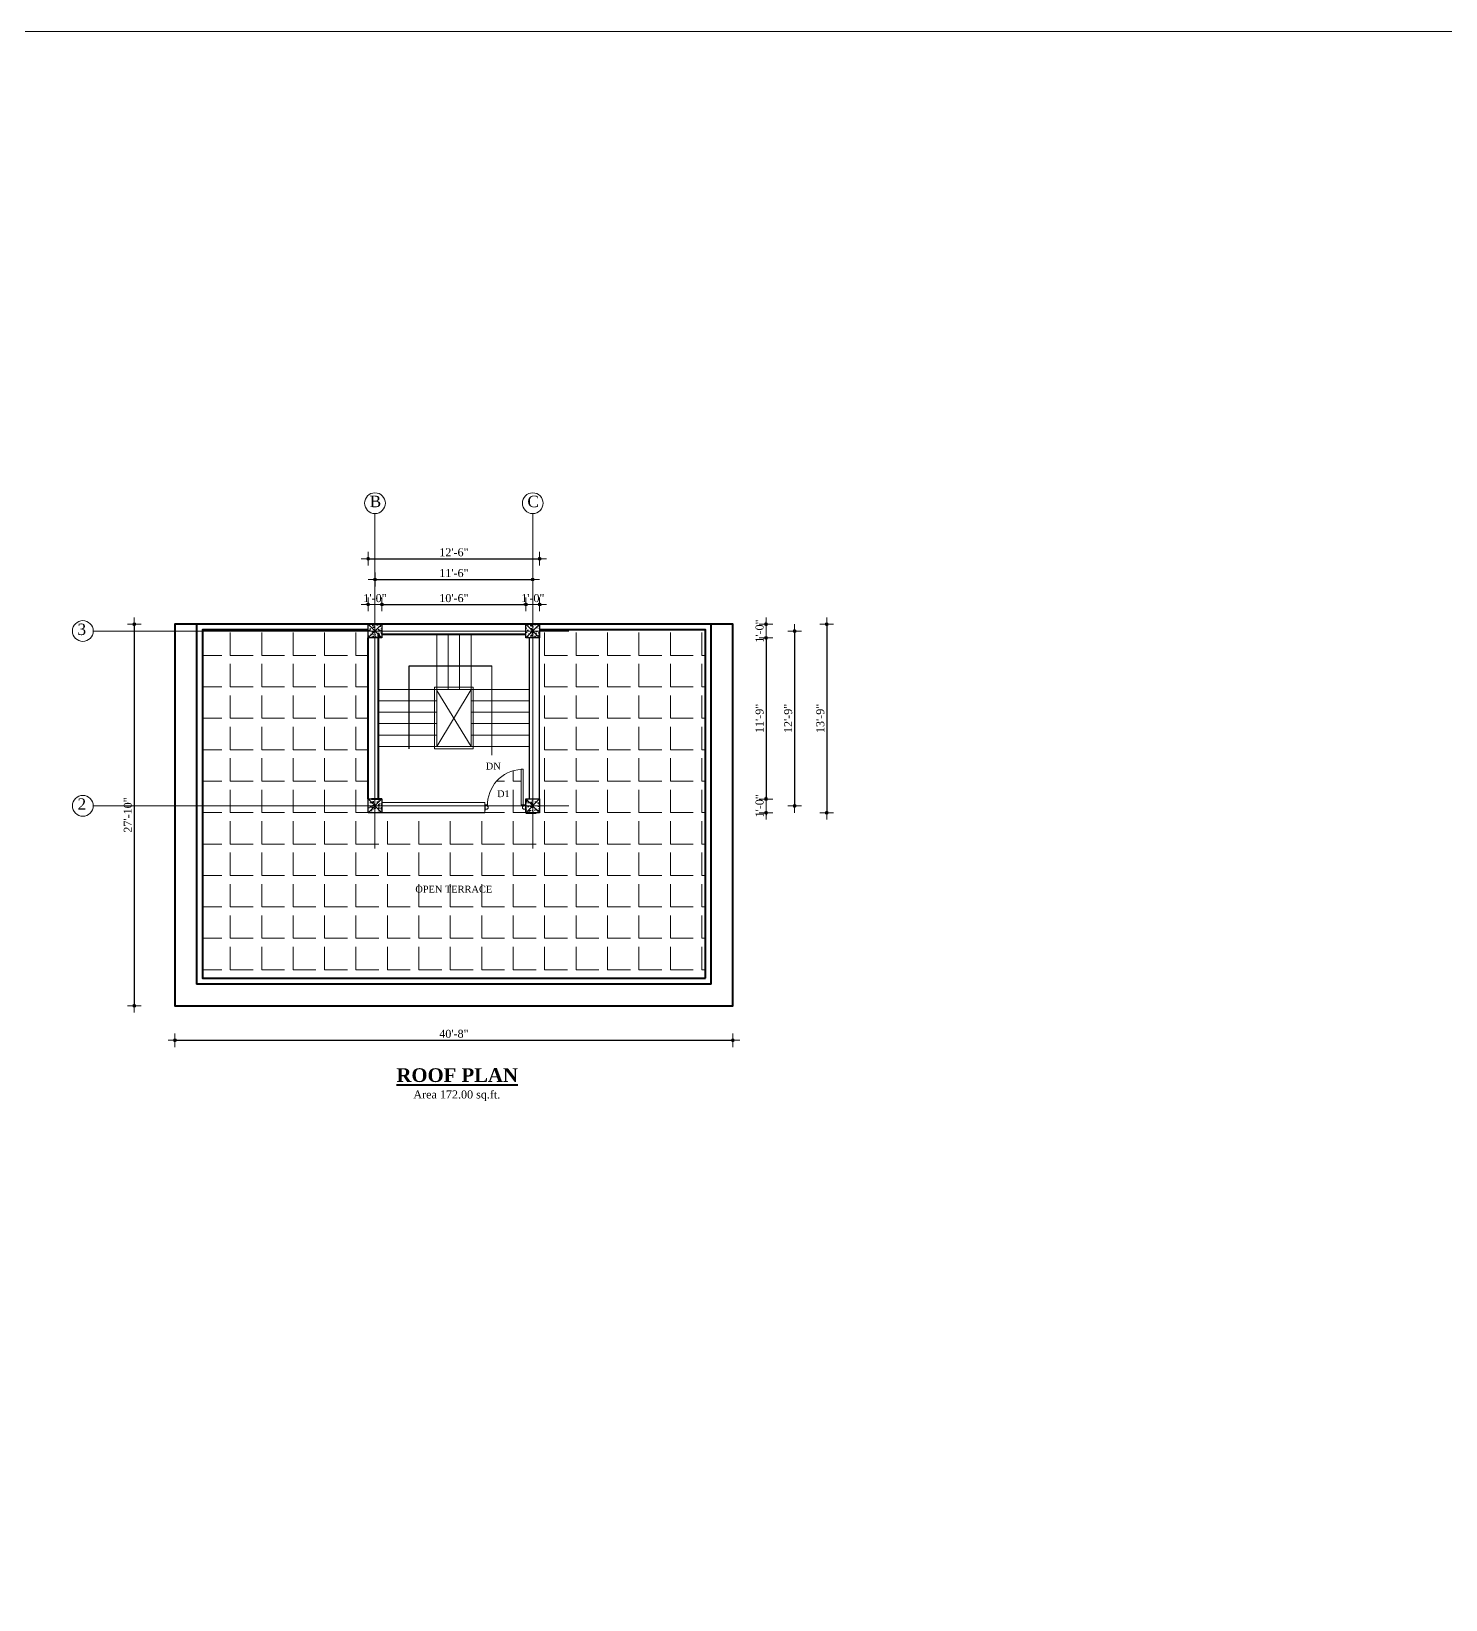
# Model space of a CAD drawing. Header units: inches. Extents: x 897 to 49934, y -34925 to -18564.
# Drawn here: x 25140 to 26377, y -30190 to -28818 of the extents above; entities that cross this region are included whole.
import ezdxf

# ---------------------------------------------------------------- set-up
doc = ezdxf.new("R2010")
doc.units = ezdxf.units.IN
doc.header["$LTSCALE"] = 35
doc.header["$MEASUREMENT"] = 0
doc.header["$PDMODE"] = 34
for name, color, linetype, lineweight in [('HACTH', 8, 'Continuous', 13), ('SES- Door&Window', 21, 'Continuous', 15), ('SES-Access Road', 2, 'Continuous', 15), ('SES-DIMENSION', 142, 'Continuous', 13), ('SES-HACTH', 8, 'Continuous', 13), ('SES-Leader', 2, 'Continuous', 15), ('SES-REBARS', 1, 'Continuous', 40), ('SES-Set Back Line', 2, 'Continuous', 15), ('SES-Staircase', 134, 'Continuous', 13), ('SES-TEXT', 3, 'Continuous', 20), ('SES-TitleText', 7, 'Continuous', 40), ('SES-Wall Plan', 6, 'Continuous', 30)]:
    doc.layers.add(name, color=color, linetype=linetype, lineweight=lineweight)
doc.styles.add('7 INCH', font='times.ttf', dxfattribs={"height": 7})
doc.styles.add('SES-ARAIL', font='times.ttf', dxfattribs={"height": 6})
doc.styles.add('SES-Title Text', font='times.ttf', dxfattribs={"height": 10})
doc.dimstyles.new('7 INCH', dxfattribs={"dimscale": 0, "dimtxt": 7, "dimasz": 1, "dimexe": 2, "dimexo": 9, "dimgap": 2, "dimtad": 1, "dimdec": 0, "dimzin": 3, "dimdsep": 46, "dimlunit": 4, "dimtxsty": '7 INCH', "dimblk": 'DIM', "dimcen": 3, "dimdle": 3, "dimse1": 1, "dimse2": 1, "dimclrd": 256, "dimclre": 256, "dimclrt": 7, "dimadec": 1, "dimazin": 2, "dimtfac": 1, "dimtdec": 0, "dimtix": 1, "dimtofl": 0, "dimtmove": 2, "dimatfit": 3, "dimldrblk": 'ARW', "dimfxl": 2, "dimfrac": 2, "dimtolj": 2, "dimtzin": 0, "dimarcsym": 0})

# ---------------------------------------------------------------- blocks, each defined once
blk = doc.blocks.new('c11')
at = {"layer": 'SES-HACTH', "linetype": 'ByBlock'}
h = blk.add_hatch(dxfattribs=at)
h.set_pattern_fill('AR-CONC', color=256)
h.set_pattern_definition([(50, (-20422.33, 19414.4167), (7.1726018, -0.6275213), [0.75, -8.25]), (355, (-20422.33, 19414.417), (-1.3875133, 7.5219213), [0.6, -6.6]), (100.451444, (-20421.732, 19414.3644), (5.7850885, 6.8943999), [0.637402, -7.0114211]), (46.1842, (-20422.33, 19416.417), (10.6724133, -1.6551928), [1.125, -12.375]), (96.635635, (-20421.441, 19416.279), (9.3466195, 9.741186), [0.9561034, -10.5171376]), (351.184164, (-20422.33, 19416.417), (9.3466195, 9.741186), [0.9, -9.9]), (21, (-20421.33, 19415.9167), (5.9690705, -4.0261889), [0.75, -8.25]), (326, (-20421.33, 19415.917), (2.4331533, 7.2515005), [0.6, -6.6]), (71.451445, (-20420.8325, 19415.581), (8.4022238, 3.2253115), [0.6374019, -7.0114211]), (37.5, (-20422.33, 19414.4167), (0.12159855, 3.32893854), [0, -6.52, 0, -6.7, 0, -6.625]), (7.5, (-20422.33, 19414.4167), (2.63069537, 3.9441171), [0, -3.82, 0, -6.37, 0, -2.525]), (327.5, (-20424.56, 19414.4167), (5.33822436, -0.22554872), [0, -2.5, 0, -7.8, 0, -10.35]), (317.5, (-20425.56, 19414.4167), (5.8318617, 1.0010498), [0, -3.25, 0, -5.18, 0, -7.35])])
h.paths.add_polyline_path([(-6, 6), (-6, -6), (6, -6), (6, 6)])
for p, q in [((-6, 6), (6, -6)), ((6, 6), (-6, -6))]:
    blk.add_line(p, q, dxfattribs=at)
at = {"layer": 'SES-Wall Plan', "linetype": 'ByBlock'}
blk.add_lwpolyline([(-6, 6), (6, 6), (6, -6), (-6, -6)], close=True, dxfattribs=at)
blk = doc.blocks.new('DIM')
at = {"layer": 'SES-DIMENSION'}
h = blk.add_hatch(color=256, dxfattribs=at)
h.paths.add_polyline_path([(0, 1.28), (0, 0), (1.28, 0, 0.414214)])
h.paths.add_polyline_path([(1.28, 0), (0, 0), (0, -1.28, 0.414214)])
h.paths.add_polyline_path([(0, 0), (-1.28, 0, 0.414214), (0, -1.28)])
h.paths.add_polyline_path([(0, 1.28, 0.414214), (-1.28, 0), (0, 0)])
for p, q in [((0, 6), (0, -6)), ((-6, 0), (6, 0))]:
    blk.add_line(p, q, dxfattribs=at)
blk.add_circle((0, 0), 1.28, dxfattribs=at)
blk = doc.blocks.new('3ls')
at = {"layer": 'SES- Door&Window'}
for p, q in [((-36, -2.5), (-34, -2.5)), ((-36, -6.5), (-33.5, -6.5)), ((-34, -2.5), (-33, -3.5)), ((-33.5, -6.5), (-33.5, -5)), ((-33.5, -5), (-33, -5)), ((-33, -5), (-33, -3.5)), ((-2, -2.5), (-3, -3.5)), ((-3, -5), (-3, -3.5)), ((-2.5, -5), (-3, -5)), ((-2.5, -6.5), (-2.5, -5)), ((0, -6.5), (-2.5, -6.5)), ((0, -2.5), (-2, -2.5))]:
    blk.add_line(p, q, dxfattribs=at)
blk.add_lwpolyline([(-2.5, -6.5), (-2.5, -37.5), (-4, -37.5), (-4, -6.5)], close=True, dxfattribs=at)
blk.add_arc((-2.5, -6.5), 31, 177.2298, 267.2298, dxfattribs=at)
at = {"layer": 'SES-Wall Plan', "color": 6, "ltscale": 2}
for p, q in [((-36, -6.5), (-36, -1.5)), ((0, -6.5), (0, -1.5))]:
    blk.add_line(p, q, dxfattribs=at)
blk = doc.blocks.new('*D1031')
at = {"layer": 'Defpoints', "color": 0, "transparency": 16777216}
for p in [(25446.7, -29319.8), (25434.7, -29337.1), (25446.7, -29337.1)]:
    blk.add_point(p, dxfattribs=at)
at = {"layer": 'SES-DIMENSION', "lineweight": -2, "transparency": 16777216}
for p, q in [((25433.7, -29319.8), (25432.7, -29319.8)), ((25447.7, -29319.8), (25448.7, -29319.8))]:
    blk.add_line(p, q, dxfattribs=at)
blk.add_blockref('DIM', (25434.7, -29319.8), dxfattribs=at)
at = {"layer": 'SES-DIMENSION', "lineweight": -2, "transparency": 16777216, "rotation": 180}
blk.add_blockref('DIM', (25446.7, -29319.8), dxfattribs=at)
at = {"layer": 'SES-DIMENSION', "color": 7, "transparency": 16777216, "insert": (25440.7, -29314.3), "char_height": 7, "attachment_point": 5, "style": '7 INCH'}
blk.add_mtext('\\A2;1\'-0"', dxfattribs=at)
blk = doc.blocks.new('ARW')
at = {"layer": 'SES-DIMENSION'}
blk.add_lwpolyline([(10, 0, 0, 6, 0), (0, 0, 0, 0, 0), (10, 0, 0, 0, 0)], format="xyseb", dxfattribs=at)
blk = doc.blocks.new('*D1032')
at = {"layer": 'Defpoints', "color": 0, "transparency": 16777216}
for p in [(25572.7, -29319.8), (25446.7, -29337.1), (25572.7, -29337.1)]:
    blk.add_point(p, dxfattribs=at)
at = {"layer": 'SES-DIMENSION', "lineweight": -2, "transparency": 16777216}
blk.add_line((25447.7, -29319.8), (25571.7, -29319.8), dxfattribs=at)
at = {"layer": 'SES-DIMENSION', "lineweight": -2, "transparency": 16777216, "rotation": 180}
blk.add_blockref('DIM', (25446.7, -29319.8), dxfattribs=at)
at = {"layer": 'SES-DIMENSION', "lineweight": -2, "transparency": 16777216}
blk.add_blockref('DIM', (25572.7, -29319.8), dxfattribs=at)
at = {"layer": 'SES-DIMENSION', "color": 7, "transparency": 16777216, "insert": (25509.7, -29314.3), "char_height": 7, "attachment_point": 5, "style": '7 INCH'}
blk.add_mtext('\\A2;10\'-6"', dxfattribs=at)
blk = doc.blocks.new('*D1033')
at = {"layer": 'Defpoints', "color": 0, "transparency": 16777216}
for p in [(25584.7, -29319.8), (25572.7, -29337.1), (25584.7, -29337.1)]:
    blk.add_point(p, dxfattribs=at)
at = {"layer": 'SES-DIMENSION', "lineweight": -2, "transparency": 16777216}
for p, q in [((25571.7, -29319.8), (25570.7, -29319.8)), ((25585.7, -29319.8), (25586.7, -29319.8))]:
    blk.add_line(p, q, dxfattribs=at)
blk.add_blockref('DIM', (25572.7, -29319.8), dxfattribs=at)
at = {"layer": 'SES-DIMENSION', "lineweight": -2, "transparency": 16777216, "rotation": 180}
blk.add_blockref('DIM', (25584.7, -29319.8), dxfattribs=at)
at = {"layer": 'SES-DIMENSION', "color": 7, "transparency": 16777216, "insert": (25578.7, -29314.3), "char_height": 7, "attachment_point": 5, "style": '7 INCH'}
blk.add_mtext('\\A2;1\'-0"', dxfattribs=at)
blk = doc.blocks.new('*D1034')
at = {"layer": 'Defpoints', "color": 0, "transparency": 16777216}
for p in [(25578.7, -29298), (25440.7, -29337.1), (25578.7, -29337.1)]:
    blk.add_point(p, dxfattribs=at)
at = {"layer": 'SES-DIMENSION', "lineweight": -2, "transparency": 16777216}
blk.add_line((25441.7, -29298), (25577.7, -29298), dxfattribs=at)
at = {"layer": 'SES-DIMENSION', "lineweight": -2, "transparency": 16777216, "rotation": 180}
blk.add_blockref('DIM', (25440.7, -29298), dxfattribs=at)
at = {"layer": 'SES-DIMENSION', "lineweight": -2, "transparency": 16777216}
blk.add_blockref('DIM', (25578.7, -29298), dxfattribs=at)
at = {"layer": 'SES-DIMENSION', "color": 7, "transparency": 16777216, "insert": (25509.7, -29292.4), "char_height": 7, "attachment_point": 5, "style": '7 INCH'}
blk.add_mtext('\\A2;11\'-6"', dxfattribs=at)
blk = doc.blocks.new('*D1035')
at = {"layer": 'Defpoints', "color": 0, "transparency": 16777216}
for p in [(25584.7, -29279.8), (25434.7, -29337.1), (25584.7, -29337.1)]:
    blk.add_point(p, dxfattribs=at)
at = {"layer": 'SES-DIMENSION', "lineweight": -2, "transparency": 16777216}
blk.add_line((25435.7, -29279.8), (25583.7, -29279.8), dxfattribs=at)
at = {"layer": 'SES-DIMENSION', "lineweight": -2, "transparency": 16777216, "rotation": 180}
blk.add_blockref('DIM', (25434.7, -29279.8), dxfattribs=at)
at = {"layer": 'SES-DIMENSION', "lineweight": -2, "transparency": 16777216}
blk.add_blockref('DIM', (25584.7, -29279.8), dxfattribs=at)
at = {"layer": 'SES-DIMENSION', "color": 7, "transparency": 16777216, "insert": (25509.7, -29274.2), "char_height": 7, "attachment_point": 5, "style": '7 INCH'}
blk.add_mtext('\\A2;12\'-6"', dxfattribs=at)
blk = doc.blocks.new('*D1036')
at = {"layer": 'Defpoints', "color": 0, "transparency": 16777216}
for p in [(25584.7, -29337.1), (25584.7, -29349.1), (25782.7, -29349.1)]:
    blk.add_point(p, dxfattribs=at)
at = {"layer": 'SES-DIMENSION', "lineweight": -2, "transparency": 16777216}
for p, q in [((25782.7, -29336.1), (25782.7, -29335.1)), ((25782.7, -29350.1), (25782.7, -29351.1))]:
    blk.add_line(p, q, dxfattribs=at)
for p, rotation in [((25782.7, -29337.1), 270), ((25782.7, -29349.1), 90)]:
    blk.add_blockref('DIM', p, dxfattribs=dict(at, rotation=rotation))
at = {"layer": 'SES-DIMENSION', "color": 7, "transparency": 16777216, "insert": (25777.1, -29343.1), "char_height": 7, "attachment_point": 5, "rotation": 90, "style": '7 INCH'}
blk.add_mtext('\\A2;1\'-0"', dxfattribs=at)
blk = doc.blocks.new('*D1037')
at = {"layer": 'Defpoints', "color": 0, "transparency": 16777216}
for p in [(25584.7, -29349.1), (25581.7, -29490), (25782.7, -29490)]:
    blk.add_point(p, dxfattribs=at)
at = {"layer": 'SES-DIMENSION', "lineweight": -2, "transparency": 16777216}
blk.add_line((25782.7, -29350.1), (25782.7, -29489), dxfattribs=at)
for p, rotation in [((25782.7, -29349.1), 90), ((25782.7, -29490), 270)]:
    blk.add_blockref('DIM', p, dxfattribs=dict(at, rotation=rotation))
at = {"layer": 'SES-DIMENSION', "color": 7, "transparency": 16777216, "insert": (25777.1, -29419.5), "char_height": 7, "attachment_point": 5, "rotation": 90, "style": '7 INCH'}
blk.add_mtext('\\A2;11\'-9"', dxfattribs=at)
blk = doc.blocks.new('*D1038')
at = {"layer": 'Defpoints', "color": 0, "transparency": 16777216}
for p in [(25581.7, -29490), (25581.7, -29502), (25782.7, -29502)]:
    blk.add_point(p, dxfattribs=at)
at = {"layer": 'SES-DIMENSION', "lineweight": -2, "transparency": 16777216}
for p, q in [((25782.7, -29489), (25782.7, -29488)), ((25782.7, -29503), (25782.7, -29504))]:
    blk.add_line(p, q, dxfattribs=at)
for p, rotation in [((25782.7, -29490), 270), ((25782.7, -29502), 90)]:
    blk.add_blockref('DIM', p, dxfattribs=dict(at, rotation=rotation))
at = {"layer": 'SES-DIMENSION', "color": 7, "transparency": 16777216, "insert": (25777.1, -29496), "char_height": 7, "attachment_point": 5, "rotation": 90, "style": '7 INCH'}
blk.add_mtext('\\A2;1\'-0"', dxfattribs=at)
blk = doc.blocks.new('*D1039')
at = {"layer": 'Defpoints', "color": 0, "transparency": 16777216}
for p in [(25584.7, -29343.1), (25584.7, -29496), (25807.7, -29496)]:
    blk.add_point(p, dxfattribs=at)
at = {"layer": 'SES-DIMENSION', "lineweight": -2, "transparency": 16777216}
blk.add_line((25807.7, -29344.1), (25807.7, -29495), dxfattribs=at)
for p, rotation in [((25807.7, -29343.1), 90), ((25807.7, -29496), 270)]:
    blk.add_blockref('DIM', p, dxfattribs=dict(at, rotation=rotation))
at = {"layer": 'SES-DIMENSION', "color": 7, "transparency": 16777216, "insert": (25802.1, -29419.5), "char_height": 7, "attachment_point": 5, "rotation": 90, "style": '7 INCH'}
blk.add_mtext('\\A2;12\'-9"', dxfattribs=at)
blk = doc.blocks.new('*D1040')
at = {"layer": 'Defpoints', "color": 0, "transparency": 16777216}
for p in [(25584.7, -29337.1), (25584.7, -29502), (25835.8, -29502)]:
    blk.add_point(p, dxfattribs=at)
at = {"layer": 'SES-DIMENSION', "lineweight": -2, "transparency": 16777216}
blk.add_line((25835.8, -29338.1), (25835.8, -29501), dxfattribs=at)
for p, rotation in [((25835.8, -29337.1), 90), ((25835.8, -29502), 270)]:
    blk.add_blockref('DIM', p, dxfattribs=dict(at, rotation=rotation))
at = {"layer": 'SES-DIMENSION', "color": 7, "transparency": 16777216, "insert": (25830.2, -29419.5), "char_height": 7, "attachment_point": 5, "rotation": 90, "style": '7 INCH'}
blk.add_mtext('\\A2;13\'-9"', dxfattribs=at)
blk = doc.blocks.new('*D1041')
at = {"layer": 'Defpoints', "color": 0, "transparency": 16777216}
for p in [(25265.7, -29337.1), (25230.1, -29670.8), (25265.7, -29670.8)]:
    blk.add_point(p, dxfattribs=at)
at = {"layer": 'SES-DIMENSION', "lineweight": -2, "transparency": 16777216}
blk.add_line((25230.1, -29338.1), (25230.1, -29669.8), dxfattribs=at)
for p, rotation in [((25230.1, -29337.1), 90), ((25230.1, -29670.8), 270)]:
    blk.add_blockref('DIM', p, dxfattribs=dict(at, rotation=rotation))
at = {"layer": 'SES-DIMENSION', "color": 7, "transparency": 16777216, "insert": (25224.5, -29504), "char_height": 7, "attachment_point": 5, "rotation": 90, "style": '7 INCH'}
blk.add_mtext('\\A2;27\'-10"', dxfattribs=at)
blk = doc.blocks.new('*D1042')
at = {"layer": 'Defpoints', "color": 0, "transparency": 16777216}
for p in [(25265.7, -29670.8), (25753.7, -29670.8), (25753.7, -29701)]:
    blk.add_point(p, dxfattribs=at)
at = {"layer": 'SES-DIMENSION', "lineweight": -2, "transparency": 16777216}
blk.add_line((25266.7, -29701), (25752.7, -29701), dxfattribs=at)
at = {"layer": 'SES-DIMENSION', "lineweight": -2, "transparency": 16777216, "rotation": 180}
blk.add_blockref('DIM', (25265.7, -29701), dxfattribs=at)
at = {"layer": 'SES-DIMENSION', "lineweight": -2, "transparency": 16777216}
blk.add_blockref('DIM', (25753.7, -29701), dxfattribs=at)
at = {"layer": 'SES-DIMENSION', "color": 7, "transparency": 16777216, "insert": (25509.7, -29695.4), "char_height": 7, "attachment_point": 5, "style": '7 INCH'}
blk.add_mtext('\\A2;40\'-8"', dxfattribs=at)

msp = doc.modelspace()

# ---------------------------------------------------------------- hatches: boundary and pattern name
at = {"layer": 'HACTH', "transparency": 33554483}
h = msp.add_hatch(dxfattribs=at)
h.set_pattern_fill('ANGLE', color=256, scale=100)
h.set_pattern_definition([(0, (7824.043, -6649.368), (0, 27.5), [20, -7.5]), (90, (7824.043, -6649.368), (-27.5, 2e-15), [20, -7.5])])
h.paths.add_polyline_path([(25729.66, -29342.06), (25584.66, -29342.06), (25584.66, -29349.06), (25584.66, -29489.95), (25584.66, -29501.95), (25572.66, -29501.95), (25572.66, -29499), (25570.66, -29499), (25569.66, -29498), (25569.66, -29496.5), (25570.16, -29495), (25568.66, -29495), (25568.66, -29464, 0.4001222), (25539.13, -29495), (25539.16, -29495), (25539.16, -29496.5), (25539.66, -29496.5), (25539.66, -29498), (25538.66, -29499), (25536.66, -29499), (25536.66, -29500), (25536.66, -29501.95), (25446.66, -29501.95), (25437.66, -29501.95), (25434.66, -29501.95), (25434.66, -29489.95), (25434.66, -29349.06), (25434.66, -29342.06), (25289.66, -29342.06), (25289.66, -29646.85), (25446.66, -29646.85), (25729.66, -29646.85)])
h.paths.add_polyline_path([(25474.43, -29573.5), (25543.21, -29573.5), (25543.21, -29564.29), (25474.43, -29564.29)], flags=24)
h.paths.add_polyline_path([(25547.27, -29491.81), (25561.09, -29491.81), (25561.09, -29479), (25547.27, -29479)], flags=24)

# ---------------------------------------------------------------- linework, layer by layer
at = {"layer": 'SES-Access Road'}
msp.add_lwpolyline([(23903, -28818.5), (32541.5, -28818.5), (32541.5, -34925), (23903, -34925)], close=True, dxfattribs=at)
at = {"layer": 'SES-DIMENSION'}
for p, q in [((25536.66, -29492.95), (25536.66, -29501.95)), ((25572.66, -29489.95), (25572.66, -29501.95))]:
    msp.add_line(p, q, dxfattribs=at)
at = {"layer": 'SES-DIMENSION', "linetype": 'ByBlock'}
msp.add_lwpolyline([(25543.01, -29373.57), (25543.01, -29451.72)], dxfattribs=at)
at = {"layer": 'SES-DIMENSION'}
for points in [[(25446.66, -29492.95), (25536.66, -29492.95)], [(25446.66, -29501.95), (25536.66, -29501.95)]]:
    msp.add_lwpolyline(points, dxfattribs=at)
for centre in [(25440.66, -29231.22), (25578.66, -29231.22), (25185.11, -29343.06), (25185.11, -29495.95)]:
    msp.add_circle(centre, 9.09, dxfattribs=at)
at = {"layer": 'SES-REBARS', "color": 6, "linetype": 'ByBlock'}
for p, q in [((25434.66, -29489.95), (25434.66, -29349.06)), ((25443.66, -29489.95), (25443.66, -29346.06)), ((25437.66, -29489.95), (25446.66, -29489.95)), ((25572.66, -29501.95), (25581.66, -29501.95)), ((25734.66, -29651.85), (25284.66, -29651.85))]:
    msp.add_line(p, q, dxfattribs=at)
for points in [[(25446.66, -29670.85), (25753.66, -29670.85), (25753.66, -29337.06), (25265.66, -29337.06), (25265.66, -29670.85), (25446.66, -29670.85)], [(25734.66, -29651.85), (25734.66, -29337.06), (25284.66, -29337.06), (25284.66, -29651.85)], [(25434.66, -29342.06), (25289.66, -29342.06), (25289.66, -29646.85), (25729.66, -29646.85)], [(25729.66, -29646.85), (25729.66, -29342.06), (25584.66, -29342.06)], [(25572.66, -29346.06), (25446.66, -29346.06)]]:
    msp.add_lwpolyline(points, dxfattribs=at)
at = {"layer": 'SES-Set Back Line'}
for p, q in [((25440.66, -29240.31), (25440.66, -29533.2)), ((25578.66, -29240.31), (25578.66, -29533.2)), ((25610.18, -29343.06), (25194.2, -29343.06)), ((25610.18, -29495.95), (25194.2, -29495.95))]:
    msp.add_line(p, q, dxfattribs=at)
at = {"layer": 'SES-Staircase', "linetype": 'ByBlock'}
for p, q in [((25494.66, -29346.06), (25494.66, -29444.06)), ((25504.66, -29346.06), (25504.66, -29394.06)), ((25514.66, -29346.06), (25514.66, -29394.06)), ((25524.66, -29346.06), (25524.66, -29444.06)), ((25575.66, -29394.06), (25443.66, -29394.06)), ((25494.66, -29444.06), (25524.66, -29394.06)), ((25524.66, -29444.06), (25494.66, -29395.06)), ((25494.66, -29404.06), (25443.66, -29404.06)), ((25575.66, -29404.06), (25524.66, -29404.06)), ((25494.66, -29414.06), (25443.66, -29414.06)), ((25494.66, -29424.06), (25443.66, -29424.06)), ((25575.66, -29414.06), (25524.66, -29414.06)), ((25575.66, -29424.06), (25524.66, -29424.06)), ((25494.66, -29434.06), (25443.66, -29434.06)), ((25575.66, -29434.06), (25524.66, -29434.06)), ((25575.66, -29444.06), (25443.66, -29444.06))]:
    msp.add_line(p, q, dxfattribs=at)
for points in [[(25492.66, -29446.06), (25526.66, -29446.06), (25526.66, -29392.06), (25492.66, -29392.06)], [(25494.66, -29444.06), (25524.66, -29444.06), (25524.66, -29394.06), (25494.66, -29394.06)]]:
    msp.add_lwpolyline(points, close=True, dxfattribs=at)
at = {"layer": 'SES-Wall Plan', "linetype": 'ByBlock'}
for p, q in [((25575.66, -29349.06), (25575.66, -29489.95)), ((25584.66, -29489.95), (25584.66, -29349.06)), ((25572.66, -29489.95), (25581.66, -29489.95)), ((25536.66, -29501.95), (25437.66, -29501.95))]:
    msp.add_line(p, q, dxfattribs=at)

# ---------------------------------------------------------------- block references
at = {"layer": 'SES-HACTH', "ltscale": 2, "xscale": -1, "rotation": 180}
msp.add_blockref('3ls', (25572.66, -29501.5), dxfattribs=at)
at = {"layer": 'SES-REBARS', "linetype": 'ByBlock'}
for p in [(25440.66, -29343.06), (25578.66, -29343.06), (25440.66, -29495.95), (25578.66, -29495.95)]:
    msp.add_blockref('c11', p, dxfattribs=at)

# ---------------------------------------------------------------- texts
at = {"layer": 'SES-TEXT', "ltscale": 2, "style": 'SES-ARAIL'}
for s, height, p in [('B', 10, (25435.99, -29234.7)), ('C', 10, (25573.99, -29234.7)), ('3', 10, (25180.44, -29346.55)), ('DN', 6, (25537.6, -29464.21)), ('2', 10, (25180.44, -29499.44)), ('OPEN TERRACE', 6, (25475.97, -29571.83))]:
    msp.add_text(s, height=height, dxfattribs=at).set_placement(p)
at = {"layer": 'SES-TEXT', "insert": (25558.51, -29488.39), "char_height": 6, "width": 44.2055, "attachment_point": 9, "style": 'SES-ARAIL'}
msp.add_mtext('D1', dxfattribs=at)
at = {"layer": 'SES-TitleText', "style": 'SES-ARAIL'}
msp.add_text('Area 172.00 sq.ft.', height=7, dxfattribs=at).set_placement((25474.24, -29751.93))
at = {"layer": 'SES-TitleText', "insert": (25459.44, -29725.52), "char_height": 12, "width": 233, "attachment_point": 1, "style": 'SES-Title Text'}
msp.add_mtext('{\\fTimes New Roman|b1|i0|c0|p18;\\LROOF PLAN}', dxfattribs=at)

# ---------------------------------------------------------------- dimensions: what is measured, and where the dimension line sits
at = {"layer": 'SES-DIMENSION'}
for base, p1, p2, picture, middle in [((25584.66, -29279.79), (25434.66, -29337.06), (25584.66, -29337.06), '*D1035', (25509.66, -29274.23)), ((25578.66, -29298), (25440.66, -29337.06), (25578.66, -29337.06), '*D1034', (25509.66, -29292.44)), ((25446.66, -29319.85), (25434.66, -29337.06), (25446.66, -29337.06), '*D1031', (25440.66, -29314.29)), ((25572.66, -29319.85), (25446.66, -29337.06), (25572.66, -29337.06), '*D1032', (25509.66, -29314.29)), ((25584.66, -29319.85), (25572.66, -29337.06), (25584.66, -29337.06), '*D1033', (25578.66, -29314.29)), ((25753.66, -29701), (25265.66, -29670.85), (25753.66, -29670.85), '*D1042', (25509.66, -29695.44))]:
    dim = msp.add_linear_dim(base=base, p1=p1, p2=p2, dimstyle='7 INCH', override={"dimscale": 1}, dxfattribs=at)
    dim.commit()
    dim.dimension.update_dxf_attribs({"geometry": picture, "text_midpoint": middle})
for base, p1, p2, picture, middle in [((25230.11, -29670.85), (25265.66, -29337.06), (25265.66, -29670.85), '*D1041', (25224.54, -29503.95)), ((25782.7, -29489.95), (25584.66, -29349.06), (25581.66, -29489.95), '*D1037', (25777.13, -29419.51)), ((25782.7, -29349.06), (25584.66, -29337.06), (25584.66, -29349.06), '*D1036', (25777.14, -29343.06)), ((25835.77, -29501.95), (25584.66, -29337.06), (25584.66, -29501.95), '*D1040', (25830.2, -29419.51)), ((25807.7, -29495.95), (25584.66, -29343.06), (25584.66, -29495.95), '*D1039', (25802.13, -29419.51)), ((25782.7, -29501.95), (25581.66, -29489.95), (25581.66, -29501.95), '*D1038', (25777.14, -29495.95))]:
    dim = msp.add_linear_dim(base=base, p1=p1, p2=p2, angle=90, dimstyle='7 INCH', override={"dimscale": 1}, dxfattribs=at)
    dim.commit()
    dim.dimension.update_dxf_attribs({"geometry": picture, "text_midpoint": middle})

# ---------------------------------------------------------------- leaders
at = {"layer": 'SES-Leader', "linetype": 'ByBlock'}
msp.add_leader([(25470.66, -29446.06), (25470.66, -29373.57), (25543.01, -29373.57)], dimstyle='7 INCH', override={"dimscale": 1, "dimasz": 6, "dimtad": 0}, dxfattribs=at)

doc.saveas('drawing.dxf')
